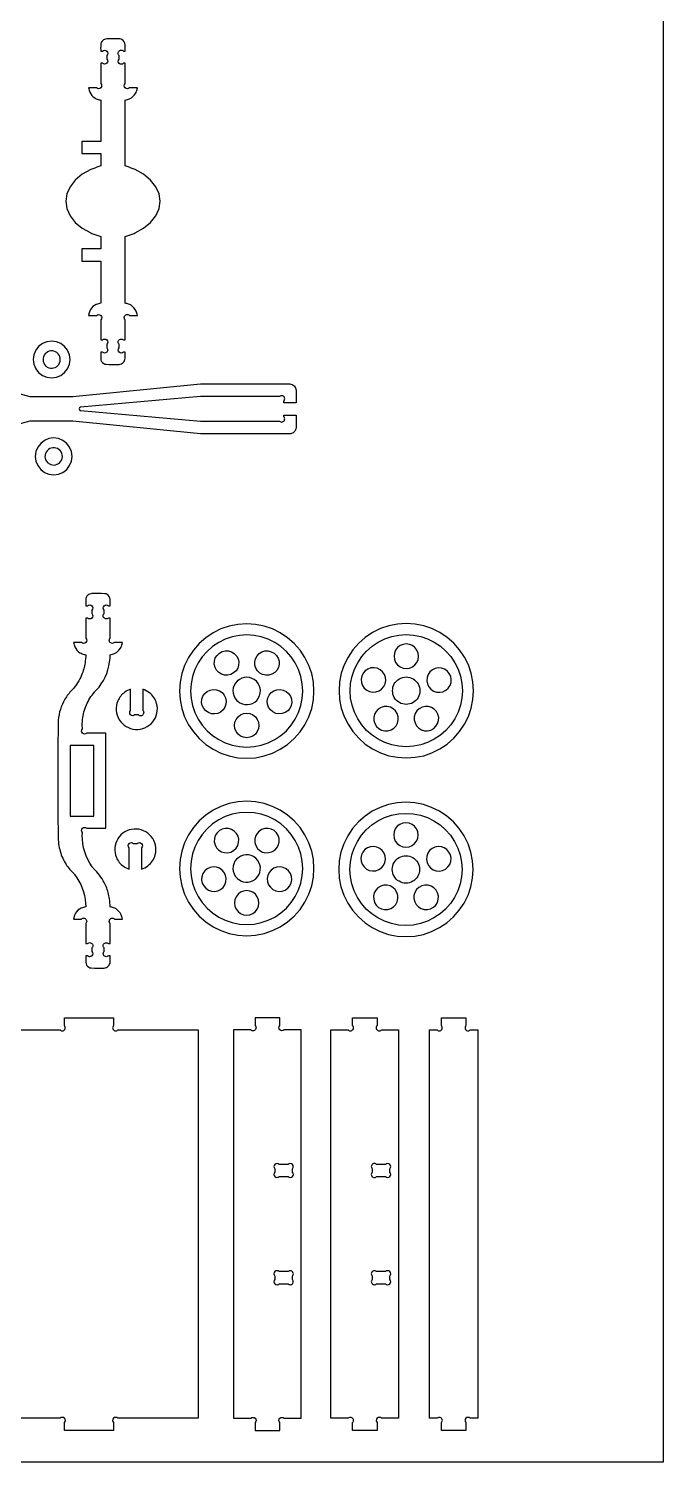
# Model space of a CAD drawing. Extents: x -1526 to 331, y -1653 to 928.
# Drawn here: x -291 to 331, y -1653 to -247 of the extents above; entities that cross this region are included whole.
import ezdxf

# ---------------------------------------------------------------- set-up
doc = ezdxf.new("R2010")
doc.units = 0
doc.header["$MEASUREMENT"] = 0
doc.layers.get('0').update_dxf_attribs({"linetype": 'CONTINUOUS'})
doc.layers.add('ENGRAVE', color=1, linetype='CONTINUOUS')
doc.layers.add('LAYER_1', color=18, linetype='CONTINUOUS')

msp = doc.modelspace()

# ---------------------------------------------------------------- linework, layer by layer
msp.add_lwpolyline([(-1525.6, -1653.1), (-1525.6, 927.8), (331.1, 927.8), (331.1, -1653.1)], close=True)
at = {"layer": 'ENGRAVE'}
for points in [[(-104.8, -944.2), (-98.4, -947.4), (-91.6, -949.7), (-84.5, -951.1), (-77.3, -951.6), (-70.1, -951.1), (-63.1, -949.7), (-56.3, -947.4), (-49.8, -944.2), (-43.8, -940.2), (-38.4, -935.5), (-33.7, -930.1), (-29.7, -924.1), (-26.5, -917.6), (-24.2, -910.8), (-22.8, -903.8), (-22.3, -896.6), (-22.8, -889.4), (-24.2, -882.4), (-26.5, -875.5), (-29.7, -869.1), (-33.7, -863.1), (-38.4, -857.7), (-43.8, -853), (-49.8, -849), (-56.3, -845.8), (-63.1, -843.5), (-70.1, -842.1), (-77.3, -841.6), (-84.5, -842.1), (-91.6, -843.5), (-98.4, -845.8), (-104.8, -849), (-110.8, -853), (-116.2, -857.7), (-121, -863.1), (-124.9, -869.1), (-128.1, -875.5), (-130.4, -882.4), (-131.8, -889.4), (-132.3, -896.6), (-131.8, -903.8), (-130.4, -910.8), (-128.1, -917.6), (-124.9, -924.1), (-121, -930.1), (-116.2, -935.5), (-110.8, -940.2)], [(45.6, -939.9), (40.2, -935.2), (35.5, -929.8), (31.5, -923.8), (28.3, -917.3), (26, -910.5), (24.6, -903.5), (24.1, -896.3), (24.6, -889.1), (26, -882), (28.3, -875.2), (31.5, -868.8), (35.5, -862.8), (40.2, -857.4), (45.6, -852.6), (51.6, -848.6), (58, -845.5), (64.9, -843.2), (71.9, -841.8), (79.1, -841.3), (86.3, -841.8), (93.3, -843.2), (100.1, -845.5), (106.6, -848.6), (112.6, -852.6), (118, -857.4), (122.7, -862.8), (126.7, -868.8), (129.9, -875.2), (132.2, -882), (133.6, -889.1), (134.1, -896.3), (133.6, -903.5), (132.2, -910.5), (129.9, -917.3), (126.7, -923.8), (122.7, -929.8), (118, -935.2), (112.6, -939.9), (106.6, -943.9), (100.1, -947.1), (93.3, -949.4), (86.3, -950.8), (79.1, -951.3), (71.9, -950.8), (64.9, -949.4), (58, -947.1), (51.6, -943.9)], [(-110.8, -1114.3), (-104.8, -1118.3), (-98.4, -1121.5), (-91.6, -1123.8), (-84.5, -1125.2), (-77.3, -1125.6), (-70.1, -1125.2), (-63.1, -1123.8), (-56.3, -1121.5), (-49.8, -1118.3), (-43.8, -1114.3), (-38.4, -1109.5), (-33.7, -1104.1), (-29.7, -1098.1), (-26.5, -1091.7), (-24.2, -1084.9), (-22.8, -1077.8), (-22.3, -1070.6), (-22.8, -1063.5), (-24.2, -1056.4), (-26.5, -1049.6), (-29.7, -1043.2), (-33.7, -1037.2), (-38.4, -1031.8), (-43.8, -1027), (-49.8, -1023), (-56.3, -1019.8), (-63.1, -1017.5), (-70.1, -1016.1), (-77.3, -1015.7), (-84.5, -1016.1), (-91.6, -1017.5), (-98.4, -1019.8), (-104.8, -1023), (-110.8, -1027), (-116.2, -1031.8), (-121, -1037.2), (-124.9, -1043.2), (-128.1, -1049.6), (-130.4, -1056.4), (-131.8, -1063.5), (-132.3, -1070.6), (-131.8, -1077.8), (-130.4, -1084.9), (-128.1, -1091.7), (-124.9, -1098.1), (-121, -1104.1), (-116.2, -1109.5)], [(51.3, -1119.2), (45.3, -1115.2), (39.9, -1110.5), (35.2, -1105.1), (31.2, -1099.1), (28, -1092.6), (25.7, -1085.8), (24.3, -1078.8), (23.8, -1071.6), (24.3, -1064.4), (25.7, -1057.4), (28, -1050.6), (31.2, -1044.1), (35.2, -1038.1), (39.9, -1032.7), (45.3, -1028), (51.3, -1024), (57.8, -1020.8), (64.6, -1018.5), (71.6, -1017.1), (78.8, -1016.6), (86, -1017.1), (93, -1018.5), (99.9, -1020.8), (106.3, -1024), (112.3, -1028), (117.7, -1032.7), (122.4, -1038.1), (126.4, -1044.1), (129.6, -1050.6), (131.9, -1057.4), (133.3, -1064.4), (133.8, -1071.6), (133.3, -1078.8), (131.9, -1085.8), (129.6, -1092.6), (126.4, -1099.1), (122.4, -1105.1), (117.7, -1110.5), (112.3, -1115.2), (106.3, -1119.2), (99.9, -1122.4), (93, -1124.7), (86, -1126.1), (78.8, -1126.6), (71.6, -1126.1), (64.6, -1124.7), (57.8, -1122.4)]]:
    msp.add_lwpolyline(points, close=True, dxfattribs=at)
at = {"layer": 'LAYER_1'}
for points in [[(-196.5, -564.2), (-198.2, -564.2, -1), (-202.5, -560), (-202.5, -556.5, -1), (-198.2, -552.2), (-196.5, -552.2), (-196.5, -532.5, -1), (-192.2, -528.2), (-184.5, -528.2, 0.065228), (-185.8, -523.9, 0.148337), (-190.7, -518.2, 0.0567), (-193.1, -517.1, 0.042505), (-196.5, -516.2), (-196.5, -450.8, -0.003944), (-188.7, -448, 0.023671), (-186.8, -447.3), (-178.4, -442.6), (-171.5, -436.9), (-166.4, -430.4), (-163.3, -423.4), (-162.2, -416.1), (-163.3, -408.9), (-166.4, -401.9), (-171.5, -395.4), (-178.4, -389.7), (-186.8, -385, 0.023671), (-188.7, -384.3, -0.003944), (-196.5, -381.5), (-196.5, -316.9, 0.065228), (-192.1, -315.6, 0.148337), (-186.4, -310.6, 0.0567), (-185.3, -308.3, 0.042505), (-184.5, -304.9), (-192.2, -304.9, -1), (-196.5, -300.7), (-196.5, -280.9), (-198.2, -280.9, -1), (-202.5, -276.7), (-202.5, -273.2, -1), (-198.2, -268.9), (-196.5, -268.9, 0.006529), (-196.5, -262.6, 0.260864), (-199.5, -257.7, 0.118127), (-201.7, -257, 0.021662), (-214.5, -256.9, 0.190424), (-218.6, -258.7, 0.190352), (-220.4, -262.9, 0.012268), (-220.5, -265.9, -0.004089), (-220.4, -268.9), (-218.7, -268.9, -1), (-214.5, -273.2), (-214.5, -276.7, -1), (-218.7, -280.9), (-220.4, -280.9), (-220.4, -300.7, -1), (-224.7, -304.9), (-232.4, -304.9, 0.065228), (-231.1, -309.2, 0.148337), (-226.2, -314.9, 0.0567), (-223.8, -316.1, 0.042505), (-220.4, -316.9), (-220.4, -357.5), (-239.1, -357.5), (-239.1, -369.5), (-220.4, -369.5), (-220.4, -381.5, -0.00393), (-228.2, -384.3, 0.023583), (-230.1, -385), (-238.5, -389.7), (-245.4, -395.4), (-250.5, -401.9), (-253.6, -408.9), (-254.7, -416.1), (-253.6, -423.4), (-250.5, -430.4), (-245.4, -436.9), (-238.5, -442.6), (-230.1, -447.3, 0.023583), (-228.2, -448, -0.00393), (-220.4, -450.8), (-220.4, -462.8), (-239.1, -462.8), (-239.1, -474.8), (-220.4, -474.8), (-220.4, -516.2, 0.065228), (-224.8, -517.5, 0.148337), (-230.5, -522.5, 0.0567), (-231.6, -524.8, 0.042505), (-232.4, -528.2), (-224.7, -528.2, -1), (-220.4, -532.5), (-220.4, -552.2), (-218.7, -552.2, -1), (-214.5, -556.5), (-214.5, -560, -1), (-218.7, -564.2), (-220.4, -564.2, 0.006529), (-220.4, -570.5, 0.260864), (-217.5, -575.4, 0.118127), (-215.2, -576.1, 0.021662), (-202.5, -576.2, 0.190424), (-198.3, -574.4, 0.190352), (-196.5, -570.2, 0.012268), (-196.4, -567.2, -0.004089)], [(-272.8, -578.8, 0.936602), (-263.4, -564.7, 0.936602), (-274.5, -577.5, 0.032737), (-273.7, -578.2, 0.032737)], [(-270.8, -673.8, 0.936602), (-261.4, -659.7, 0.936602), (-272.6, -672.5, 0.032737), (-271.7, -673.2, 0.032737)], [(-211.2, -1156.3), (-212.9, -1156.3, -1), (-217.1, -1152.1), (-217.1, -1148.6, -1), (-212.9, -1144.3), (-211.2, -1144.3), (-211.2, -1124.6, -1), (-206.9, -1120.3), (-199.2, -1120.3, 0.065228), (-200.5, -1116, 0.148337), (-205.4, -1110.3, 0.0567), (-207.8, -1109.2, 0.042505), (-211.2, -1108.3, 0.026399), (-211.8, -1100.5, 0.064422), (-215.2, -1088.4, 0.082666), (-224.3, -1074, 0.005773), (-226.6, -1071.6, -0.027956), (-228.7, -1069, -0.16647), (-238.5, -1038), (-238.4, -1036.4), (-238.4, -1035.5, -1), (-234.2, -1031.2), (-215.3, -1031.2), (-215.3, -938), (-234.2, -938, -1), (-238.4, -933.7), (-238.4, -932.8, -0.037192), (-238.3, -924.6, -0.074367), (-234.4, -910, -0.077224), (-226.7, -897.8, -0.012509), (-224.3, -895.2, 0.02617), (-222.1, -892.7, 0.149562), (-211.3, -864.4, 0.012372), (-211.2, -862.7, -0.004124), (-211.2, -861, 0.065228), (-206.8, -859.7, 0.148337), (-201.1, -854.7, 0.0567), (-200, -852.4, 0.042505), (-199.2, -849), (-206.9, -849, -1), (-211.2, -844.7), (-211.2, -825), (-212.9, -825, -1), (-217.1, -820.7), (-217.1, -817.3, -1), (-212.9, -813), (-211.2, -813, 0.006529), (-211.2, -806.7, 0.260864), (-214.2, -801.8, 0.118127), (-216.4, -801.1, 0.021662), (-229.1, -801, 0.190424), (-233.3, -802.8, 0.190352), (-235.1, -807, 0.012268), (-235.2, -810, -0.004089), (-235.1, -813), (-233.4, -813, -1), (-229.1, -817.3), (-229.1, -820.7, -1), (-233.4, -825), (-235.1, -825), (-235.1, -844.7, -1), (-239.4, -849), (-247.1, -849, 0.065228), (-245.8, -853.3, 0.148337), (-240.9, -859, 0.0567), (-238.5, -860.1, 0.042505), (-235.1, -861, -0.026399), (-235.8, -868.8, -0.064422), (-239.2, -880.9, -0.082666), (-248.3, -895.3, -0.018345), (-249.5, -896.5, 0.022041), (-250.6, -897.8, 0.061507), (-256.9, -907.1, 0.107635), (-262.3, -927.8, 0.01196), (-262.3, -929.5, -0.002886), (-262.3, -931.1, 0.000825), (-262.4, -984.7, 0.000825), (-262.3, -1038.2, 0.033004), (-261.7, -1046.8, 0.075197), (-257.7, -1060.5, 0.033003), (-254.4, -1066.6, 0.036703), (-250.6, -1071.6, 0.013791), (-248.3, -1074.1, -0.026597), (-246.1, -1076.7, -0.149562), (-235.3, -1104.9, -0.012372), (-235.2, -1106.6, 0.004124), (-235.1, -1108.3, 0.065228), (-239.5, -1109.6, 0.148337), (-245.2, -1114.6, 0.0567), (-246.3, -1116.9, 0.042505), (-247.1, -1120.3), (-239.4, -1120.3, -1), (-235.1, -1124.6), (-235.1, -1144.3), (-233.4, -1144.3, -1), (-229.1, -1148.6), (-229.1, -1152.1, -1), (-233.4, -1156.3), (-235.1, -1156.3, 0.006529), (-235.1, -1162.6, 0.260864), (-232.1, -1167.5, 0.118127), (-229.9, -1168.2, 0.021662), (-217.1, -1168.3, 0.190424), (-213, -1166.5, 0.190352), (-211.2, -1162.3, 0.012268), (-211.1, -1159.3, -0.004089)], [(-84, -908.2, 0.967799), (-69.9, -885.4, 0.967799), (-85.5, -907.3, 0.016364), (-84.8, -907.8, 0.016364)], [(-179.1, -894.9), (-179.1, -915.8, -1), (-183.4, -920), (-186.9, -920, -1), (-191.1, -915.8), (-191.1, -894.9, 0.069827), (-196.8, -897.7, 0.143963), (-203.7, -906.3, 0.513852), (-186.4, -934.2, 0.513741), (-165.6, -908.8, 0.165644), (-172.7, -898.3, 0.081484)], [(-192.5, -1071.3), (-192.5, -1050.4, -1), (-188.2, -1046.1), (-184.7, -1046.1, -1), (-180.5, -1050.4), (-180.5, -1071.3, 0.081484), (-174.1, -1067.9, 0.165644), (-167, -1057.3, 0.513741), (-187.8, -1032, 0.513852), (-205.1, -1059.8, 0.143963), (-198.1, -1068.5, 0.069827)], [(-85.5, -1081.3, 0.967799), (-68.5, -1060.5, 0.967799), (-86.8, -1080.2, 0.016364), (-86.2, -1080.8, 0.016364)], [(-256, -1622), (-256, -1614.2, 1), (-260.3, -1609.9), (-338.9, -1609.9), (-338.9, -1229), (-260.3, -1229, 1), (-256, -1224.8), (-256, -1217), (-207.9, -1217), (-207.9, -1224.8, 1), (-203.6, -1229), (-125, -1229), (-125, -1609.9), (-203.6, -1609.9, 1), (-207.9, -1614.2), (-207.9, -1622)], [(-44.9, -1622), (-44.9, -1614.2, -1), (-40.7, -1609.9), (-23.8, -1609.9), (-23.8, -1229), (-40.7, -1229, -1), (-44.9, -1224.8), (-44.9, -1217), (-69, -1217), (-69, -1224.8, -1), (-73.3, -1229), (-90.1, -1229), (-90.1, -1609.9), (-73.3, -1609.9, -1), (-69, -1614.2), (-69, -1622)], [(26.5, -1622), (26.5, -1614.2, 1), (22.2, -1609.9), (5.3, -1609.9), (5.3, -1229), (22.2, -1229, 1), (26.5, -1224.8), (26.5, -1217), (50.5, -1217), (50.5, -1224.8, 1), (54.8, -1229), (71.6, -1229), (71.6, -1609.9), (54.8, -1609.9, 1), (50.5, -1614.2), (50.5, -1622)], [(113.6, -1622), (113.6, -1614.2, 1), (109.3, -1609.9), (101.9, -1609.9), (101.9, -1229), (109.3, -1229, 1), (113.6, -1224.8), (113.6, -1217), (137.6, -1217), (137.6, -1224.8, 1), (141.9, -1229), (149.3, -1229), (149.3, -1609.9), (141.9, -1609.9, 1), (137.6, -1614.2), (137.6, -1622)], [(-36.7, -1360.9), (-45.5, -1360.9, 1), (-49.8, -1365.1), (-49.8, -1368.6, 1), (-45.5, -1372.9), (-36.7, -1372.9, 1), (-32.5, -1368.6), (-32.5, -1365.1, 1)], [(49.9, -1372.9), (58.7, -1372.9, 1), (63, -1368.6), (63, -1365.1, 1), (58.7, -1360.9), (49.9, -1360.9, 1), (45.7, -1365.1), (45.7, -1368.6, 1)], [(-36.7, -1466.1), (-45.5, -1466.1, 1), (-49.8, -1470.4), (-49.8, -1473.9, 1), (-45.5, -1478.1), (-36.7, -1478.1, 1), (-32.5, -1473.9), (-32.5, -1470.4, 1)], [(58.7, -1466.1), (49.9, -1466.1, 1), (45.7, -1470.4), (45.7, -1473.9, 1), (49.9, -1478.1), (58.7, -1478.1, 1), (63, -1473.9), (63, -1470.4, 1)]]:
    msp.add_lwpolyline(points, format="xyb", close=True, dxfattribs=at)
for points in [[(-277.6, -587.1), (-273.2, -588.9), (-268.5, -589.5), (-263.9, -588.9), (-259.5, -587.1), (-255.8, -584.2), (-252.9, -580.5), (-251.1, -576.1), (-250.5, -571.5), (-251.1, -566.8), (-252.9, -562.4), (-255.8, -558.7), (-259.5, -555.8), (-263.9, -554), (-268.5, -553.4), (-273.2, -554), (-277.6, -555.8), (-281.3, -558.7), (-284.2, -562.4), (-286, -566.8), (-286.6, -571.5), (-286, -576.1), (-284.2, -580.5), (-281.3, -584.2)], [(-275.6, -682.1), (-271.2, -683.9), (-266.6, -684.5), (-261.9, -683.9), (-257.5, -682.1), (-253.8, -679.2), (-250.9, -675.5), (-249.1, -671.1), (-248.5, -666.5), (-249.1, -661.8), (-250.9, -657.4), (-253.8, -653.7), (-257.5, -650.8), (-261.9, -649), (-266.6, -648.4), (-271.2, -649), (-275.6, -650.8), (-279.3, -653.7), (-282.2, -657.4), (-284, -661.8), (-284.6, -666.5), (-284, -671.1), (-282.2, -675.5), (-279.3, -679.2)], [(-110.3, -953.7), (-102.6, -957.5), (-94.4, -960.3), (-85.9, -962), (-77.3, -962.5), (-68.7, -962), (-60.3, -960.3), (-52.1, -957.5), (-44.4, -953.7), (-37.2, -948.9), (-30.7, -943.2), (-25, -936.7), (-20.2, -929.6), (-16.4, -921.8), (-13.6, -913.7), (-11.9, -905.2), (-11.4, -896.6), (-11.9, -888), (-13.6, -879.5), (-16.4, -871.4), (-20.2, -863.6), (-25, -856.4), (-30.7, -850), (-37.2, -844.3), (-44.4, -839.5), (-52.1, -835.7), (-60.3, -832.9), (-68.7, -831.2), (-77.3, -830.7), (-85.9, -831.2), (-94.4, -832.9), (-102.6, -835.7), (-110.3, -839.5), (-117.5, -844.3), (-123.9, -850), (-129.6, -856.4), (-134.4, -863.6), (-138.2, -871.4), (-141, -879.5), (-142.7, -888), (-143.3, -896.6), (-142.7, -905.2), (-141, -913.7), (-138.2, -921.8), (-134.4, -929.6), (-129.6, -936.7), (-123.9, -943.2), (-117.5, -948.9)], [(46.1, -953.4), (53.9, -957.2), (62, -960), (70.5, -961.6), (79.1, -962.2), (87.7, -961.6), (96.2, -960), (104.3, -957.2), (112.1, -953.4), (119.2, -948.6), (125.7, -942.9), (131.4, -936.4), (136.2, -929.2), (140, -921.5), (142.8, -913.3), (144.5, -904.9), (145, -896.3), (144.5, -887.7), (142.8, -879.2), (140, -871), (136.2, -863.3), (131.4, -856.1), (125.7, -849.7), (119.2, -844), (112.1, -839.2), (104.3, -835.4), (96.2, -832.6), (87.7, -830.9), (79.1, -830.3), (70.5, -830.9), (62, -832.6), (53.9, -835.4), (46.1, -839.2), (38.9, -844), (32.5, -849.7), (26.8, -856.1), (22, -863.3), (18.2, -871), (15.4, -879.2), (13.7, -887.7), (13.2, -896.3), (13.7, -904.9), (15.4, -913.3), (18.2, -921.5), (22, -929.2), (26.8, -936.4), (32.5, -942.9), (38.9, -948.6)], [(-106.9, -876.2), (-108.3, -873.4), (-109.1, -870.4), (-109, -867.3), (-108.1, -864.2), (-106.4, -861.6), (-104.1, -859.4), (-101.4, -857.9), (-98.3, -857.2), (-95.2, -857.3), (-92.2, -858.2), (-89.5, -859.9), (-87.3, -862.1), (-85.8, -864.9), (-85.1, -868), (-85.2, -871.1), (-86.1, -874.1), (-87.8, -876.8), (-90.1, -878.9), (-92.8, -880.4), (-95.9, -881.1), (-99, -881.1), (-102, -880.1), (-104.7, -878.5)], [(-66.8, -876.8), (-68.5, -874.1), (-69.4, -871.1), (-69.5, -868), (-68.7, -864.9), (-67.2, -862.2), (-65.1, -859.9), (-62.4, -858.2), (-59.4, -857.3), (-56.3, -857.2), (-53.2, -858), (-50.4, -859.5), (-48.2, -861.6), (-46.5, -864.3), (-45.6, -867.3), (-45.5, -870.4), (-46.3, -873.5), (-47.8, -876.3), (-49.9, -878.5), (-52.6, -880.2), (-55.6, -881.1), (-58.7, -881.2), (-61.8, -880.4), (-64.6, -879)], [(76, -874.1), (79.1, -874.5), (82.2, -874.1), (85.1, -872.9), (87.6, -871), (89.5, -868.5), (90.7, -865.6), (91.1, -862.5), (90.7, -859.4), (89.5, -856.5), (87.6, -854), (85.1, -852.1), (82.2, -850.9), (79.1, -850.4), (76, -850.9), (73.1, -852.1), (70.6, -854), (68.7, -856.5), (67.5, -859.4), (67.1, -862.5), (67.5, -865.6), (68.7, -868.5), (70.6, -871), (73.1, -872.9)], [(43.2, -897.2), (46.3, -897.8), (49.4, -897.5), (52.4, -896.5), (55, -894.7), (57, -892.3), (58.4, -889.5), (59, -886.4), (58.7, -883.3), (57.7, -880.3), (55.9, -877.7), (53.5, -875.7), (50.7, -874.3), (47.6, -873.8), (44.5, -874), (41.5, -875), (38.9, -876.8), (36.9, -879.2), (35.5, -882), (34.9, -885.1), (35.2, -888.3), (36.2, -891.2), (38, -893.8), (40.4, -895.9)], [(72.4, -907.9), (70.9, -906.9), (69.6, -905.8), (68.4, -904.5), (67.4, -903), (66.7, -901.4), (66.1, -899.8), (65.8, -898), (65.6, -896.3), (65.8, -894.5), (66.1, -892.8), (66.7, -891.1), (67.4, -889.6), (68.4, -888.1), (69.6, -886.8), (70.9, -885.6), (72.4, -884.6), (73.9, -883.9), (75.6, -883.3), (77.3, -882.9), (79.1, -882.8), (80.8, -882.9), (82.6, -883.3), (84.2, -883.9), (85.8, -884.6), (87.3, -885.6), (88.6, -886.8), (89.8, -888.1), (90.7, -889.6), (91.5, -891.1), (92.1, -892.8), (92.4, -894.5), (92.5, -896.3), (92.4, -898), (92.1, -899.8), (91.5, -901.4), (90.7, -903), (89.8, -904.5), (88.6, -905.8), (87.3, -906.9), (85.8, -907.9), (84.2, -908.7), (82.6, -909.3), (80.8, -909.6), (79.1, -909.7), (77.3, -909.6), (75.6, -909.3), (73.9, -908.7)], [(108.7, -897.6), (111.9, -897.8), (115, -897.3), (117.8, -895.9), (120.2, -893.9), (122, -891.3), (123, -888.3), (123.3, -885.2), (122.7, -882.1), (121.3, -879.3), (119.3, -876.9), (116.7, -875.1), (113.7, -874.1), (110.6, -873.8), (107.5, -874.4), (104.7, -875.7), (102.3, -877.8), (100.5, -880.4), (99.5, -883.3), (99.2, -886.5), (99.8, -889.5), (101.1, -892.4), (103.2, -894.8), (105.8, -896.6)], [(-119.5, -913.7), (-120.9, -910.8), (-121.5, -907.7), (-121.2, -904.6), (-120.2, -901.6), (-118.4, -899.1), (-116, -897), (-113.2, -895.7), (-110.1, -895.1), (-107, -895.3), (-104, -896.4), (-101.4, -898.1), (-99.4, -900.5), (-98, -903.4), (-97.4, -906.4), (-97.7, -909.6), (-98.7, -912.5), (-100.5, -915.1), (-102.9, -917.2), (-105.7, -918.5), (-108.8, -919.1), (-111.9, -918.9), (-114.9, -917.8), (-117.5, -916)], [(-54.1, -915.1), (-55.9, -912.5), (-56.9, -909.5), (-57.2, -906.4), (-56.6, -903.3), (-55.3, -900.5), (-53.2, -898.1), (-50.6, -896.3), (-47.7, -895.3), (-44.5, -895), (-41.5, -895.6), (-38.6, -896.9), (-36.2, -899), (-34.5, -901.6), (-33.4, -904.5), (-33.2, -907.7), (-33.7, -910.8), (-35.1, -913.6), (-37.1, -916), (-39.7, -917.8), (-42.7, -918.8), (-45.8, -919.1), (-48.9, -918.5), (-51.7, -917.1)], [(55, -934.9), (58.1, -935.7), (61.2, -935.6), (64.2, -934.7), (66.9, -933), (69.1, -930.7), (70.6, -928), (71.3, -924.9), (71.2, -921.8), (70.3, -918.8), (68.6, -916.1), (66.4, -913.9), (63.6, -912.4), (60.5, -911.7), (57.4, -911.8), (54.4, -912.7), (51.7, -914.4), (49.6, -916.7), (48.1, -919.4), (47.3, -922.5), (47.4, -925.6), (48.3, -928.6), (50, -931.3), (52.3, -933.4)], [(94, -934.6), (97, -935.5), (100.1, -935.6), (103.2, -934.9), (106, -933.4), (108.2, -931.2), (109.9, -928.6), (110.8, -925.6), (110.9, -922.4), (110.1, -919.4), (108.7, -916.6), (106.5, -914.3), (103.8, -912.7), (100.8, -911.8), (97.7, -911.7), (94.6, -912.4), (91.9, -913.9), (89.6, -916.1), (87.9, -918.7), (87, -921.8), (86.9, -924.9), (87.7, -927.9), (89.2, -930.7), (91.3, -933)], [(-85.8, -938.9), (-87.7, -936.4), (-88.9, -933.5), (-89.4, -930.4), (-88.9, -927.3), (-87.7, -924.4), (-85.8, -921.9), (-83.3, -920), (-80.4, -918.8), (-77.3, -918.4), (-74.2, -918.8), (-71.3, -920), (-68.8, -921.9), (-66.9, -924.4), (-65.7, -927.3), (-65.3, -930.4), (-65.7, -933.5), (-66.9, -936.4), (-68.8, -938.9), (-71.3, -940.8), (-74.2, -942), (-77.3, -942.4), (-80.4, -942), (-83.3, -940.8)], [(-250.3, -1019.2), (-227.3, -1019.2), (-227.3, -950), (-250.3, -950)], [(-110.3, -1127.8), (-102.6, -1131.6), (-94.4, -1134.3), (-85.9, -1136), (-77.3, -1136.6), (-68.7, -1136), (-60.3, -1134.3), (-52.1, -1131.6), (-44.4, -1127.8), (-37.2, -1123), (-30.7, -1117.3), (-25, -1110.8), (-20.2, -1103.6), (-16.4, -1095.9), (-13.6, -1087.7), (-11.9, -1079.3), (-11.4, -1070.6), (-11.9, -1062), (-13.6, -1053.6), (-16.4, -1045.4), (-20.2, -1037.7), (-25, -1030.5), (-30.7, -1024), (-37.2, -1018.3), (-44.4, -1013.5), (-52.1, -1009.7), (-60.3, -1007), (-68.7, -1005.3), (-77.3, -1004.7), (-85.9, -1005.3), (-94.4, -1007), (-102.6, -1009.7), (-110.3, -1013.5), (-117.5, -1018.3), (-123.9, -1024), (-129.6, -1030.5), (-134.4, -1037.7), (-138.2, -1045.4), (-141, -1053.6), (-142.7, -1062), (-143.3, -1070.6), (-142.7, -1079.3), (-141, -1087.7), (-138.2, -1095.9), (-134.4, -1103.6), (-129.6, -1110.8), (-123.9, -1117.3), (-117.5, -1123)], [(53.6, -1132.5), (61.7, -1135.3), (70.2, -1137), (78.8, -1137.5), (87.4, -1137), (95.9, -1135.3), (104, -1132.5), (111.8, -1128.7), (118.9, -1123.9), (125.4, -1118.2), (131.1, -1111.7), (135.9, -1104.6), (139.7, -1096.8), (142.5, -1088.7), (144.2, -1080.2), (144.7, -1071.6), (144.2, -1063), (142.5, -1054.5), (139.7, -1046.4), (135.9, -1038.6), (131.1, -1031.5), (125.4, -1025), (118.9, -1019.3), (111.8, -1014.5), (104, -1010.7), (95.9, -1007.9), (87.4, -1006.2), (78.8, -1005.7), (70.2, -1006.2), (61.7, -1007.9), (53.6, -1010.7), (45.8, -1014.5), (38.7, -1019.3), (32.2, -1025), (26.5, -1031.5), (21.7, -1038.6), (17.9, -1046.4), (15.1, -1054.5), (13.4, -1063), (12.9, -1071.6), (13.4, -1080.2), (15.1, -1088.7), (17.9, -1096.8), (21.7, -1104.6), (26.5, -1111.7), (32.2, -1118.2), (38.7, -1123.9), (45.8, -1128.7)], [(75.7, -1049.4), (78.8, -1049.8), (81.9, -1049.4), (84.8, -1048.2), (87.3, -1046.3), (89.2, -1043.8), (90.4, -1040.9), (90.8, -1037.8), (90.4, -1034.7), (89.2, -1031.8), (87.3, -1029.3), (84.8, -1027.4), (81.9, -1026.2), (78.8, -1025.8), (75.7, -1026.2), (72.8, -1027.4), (70.3, -1029.3), (68.4, -1031.8), (67.2, -1034.7), (66.8, -1037.8), (67.2, -1040.9), (68.4, -1043.8), (70.3, -1046.3), (72.8, -1048.2)], [(-102, -1054.2), (-99, -1055.1), (-95.9, -1055.2), (-92.8, -1054.5), (-90.1, -1053), (-87.8, -1050.8), (-86.1, -1048.2), (-85.2, -1045.2), (-85.1, -1042), (-85.8, -1039), (-87.3, -1036.2), (-89.5, -1033.9), (-92.2, -1032.3), (-95.2, -1031.4), (-98.3, -1031.3), (-101.4, -1032), (-104.1, -1033.5), (-106.4, -1035.6), (-108.1, -1038.3), (-109, -1041.3), (-109.1, -1044.4), (-108.3, -1047.5), (-106.9, -1050.3), (-104.7, -1052.6)], [(-61.8, -1054.5), (-58.7, -1055.2), (-55.6, -1055.1), (-52.6, -1054.3), (-49.9, -1052.6), (-47.8, -1050.3), (-46.3, -1047.6), (-45.5, -1044.5), (-45.6, -1041.4), (-46.5, -1038.4), (-48.2, -1035.7), (-50.4, -1033.5), (-53.2, -1032), (-56.3, -1031.3), (-59.4, -1031.4), (-62.4, -1032.3), (-65.1, -1033.9), (-67.2, -1036.2), (-68.7, -1039), (-69.5, -1042), (-69.4, -1045.2), (-68.5, -1048.2), (-66.8, -1050.9), (-64.6, -1053)], [(42.9, -1072.5), (46, -1073.1), (49.2, -1072.9), (52.1, -1071.8), (54.7, -1070), (56.8, -1067.7), (58.1, -1064.8), (58.7, -1061.7), (58.5, -1058.6), (57.4, -1055.7), (55.6, -1053.1), (53.2, -1051), (50.4, -1049.7), (47.3, -1049.1), (44.2, -1049.3), (41.2, -1050.4), (38.6, -1052.1), (36.6, -1054.5), (35.2, -1057.4), (34.7, -1060.4), (34.9, -1063.6), (35.9, -1066.5), (37.7, -1069.1), (40.1, -1071.2)], [(108.5, -1072.9), (111.6, -1073.2), (114.7, -1072.6), (117.5, -1071.2), (119.9, -1069.2), (121.7, -1066.6), (122.7, -1063.7), (123, -1060.5), (122.4, -1057.4), (121, -1054.6), (119, -1052.2), (116.4, -1050.4), (113.5, -1049.4), (110.3, -1049.1), (107.2, -1049.7), (104.4, -1051.1), (102, -1053.1), (100.2, -1055.7), (99.2, -1058.6), (98.9, -1061.8), (99.5, -1064.9), (100.9, -1067.7), (102.9, -1070.1), (105.5, -1071.9)], [(72.1, -1083.2), (70.6, -1082.3), (69.3, -1081.1), (68.1, -1079.8), (67.2, -1078.3), (66.4, -1076.7), (65.8, -1075.1), (65.5, -1073.4), (65.4, -1071.6), (65.5, -1069.8), (65.8, -1068.1), (66.4, -1066.5), (67.2, -1064.9), (68.1, -1063.4), (69.3, -1062.1), (70.6, -1060.9), (72.1, -1060), (73.7, -1059.2), (75.3, -1058.6), (77.1, -1058.3), (78.8, -1058.2), (80.6, -1058.3), (82.3, -1058.6), (84, -1059.2), (85.5, -1060), (87, -1060.9), (88.3, -1062.1), (89.5, -1063.4), (90.4, -1064.9), (91.2, -1066.5), (91.8, -1068.1), (92.1, -1069.8), (92.2, -1071.6), (92.1, -1073.4), (91.8, -1075.1), (91.2, -1076.7), (90.4, -1078.3), (89.5, -1079.8), (88.3, -1081.1), (87, -1082.3), (85.5, -1083.2), (84, -1084), (82.3, -1084.6), (80.6, -1084.9), (78.8, -1085), (77.1, -1084.9), (75.3, -1084.6), (73.7, -1084)], [(-114.9, -1091.9), (-111.9, -1092.9), (-108.8, -1093.2), (-105.7, -1092.6), (-102.9, -1091.2), (-100.5, -1089.2), (-98.7, -1086.6), (-97.7, -1083.6), (-97.4, -1080.5), (-98, -1077.4), (-99.4, -1074.6), (-101.4, -1072.2), (-104, -1070.4), (-107, -1069.4), (-110.1, -1069.1), (-113.2, -1069.7), (-116, -1071.1), (-118.4, -1073.1), (-120.2, -1075.7), (-121.2, -1078.7), (-121.5, -1081.8), (-120.9, -1084.9), (-119.5, -1087.7), (-117.5, -1090.1)], [(-48.9, -1092.5), (-45.8, -1093.1), (-42.7, -1092.9), (-39.7, -1091.8), (-37.1, -1090), (-35.1, -1087.6), (-33.7, -1084.8), (-33.2, -1081.7), (-33.4, -1078.6), (-34.5, -1075.6), (-36.2, -1073), (-38.6, -1071), (-41.5, -1069.7), (-44.5, -1069.1), (-47.7, -1069.3), (-50.6, -1070.4), (-53.2, -1072.2), (-55.3, -1074.5), (-56.6, -1077.4), (-57.2, -1080.5), (-56.9, -1083.6), (-55.9, -1086.6), (-54.1, -1089.1), (-51.7, -1091.2)], [(-80.4, -1116.1), (-77.3, -1116.5), (-74.2, -1116.1), (-71.3, -1114.9), (-68.8, -1113), (-66.9, -1110.5), (-65.7, -1107.6), (-65.3, -1104.5), (-65.7, -1101.3), (-66.9, -1098.4), (-68.8, -1095.9), (-71.3, -1094), (-74.2, -1092.8), (-77.3, -1092.4), (-80.4, -1092.8), (-83.3, -1094), (-85.8, -1095.9), (-87.7, -1098.4), (-88.9, -1101.3), (-89.4, -1104.5), (-88.9, -1107.6), (-87.7, -1110.5), (-85.8, -1113), (-83.3, -1114.9)], [(54.8, -1110.3), (57.8, -1111), (61, -1110.9), (64, -1110), (66.6, -1108.3), (68.8, -1106), (70.3, -1103.3), (71, -1100.2), (70.9, -1097.1), (70, -1094.1), (68.4, -1091.4), (66.1, -1089.3), (63.3, -1087.8), (60.3, -1087), (57.1, -1087.1), (54.1, -1088), (51.4, -1089.7), (49.3, -1092), (47.8, -1094.7), (47.1, -1097.8), (47.2, -1100.9), (48.1, -1103.9), (49.7, -1106.6), (52, -1108.8)], [(93.7, -1110), (96.7, -1110.9), (99.9, -1110.9), (102.9, -1110.2), (105.7, -1108.7), (108, -1106.6), (109.6, -1103.9), (110.5, -1100.9), (110.6, -1097.7), (109.9, -1094.7), (108.4, -1091.9), (106.2, -1089.6), (103.5, -1088), (100.5, -1087.1), (97.4, -1087), (94.3, -1087.7), (91.6, -1089.2), (89.3, -1091.4), (87.6, -1094.1), (86.7, -1097.1), (86.7, -1100.2), (87.4, -1103.3), (88.9, -1106), (91, -1108.3)]]:
    msp.add_lwpolyline(points, close=True, dxfattribs=at)
msp.add_lwpolyline([(-412.6, -574.1), (-290, -607.8), (-247.9, -607.8), (-122.6, -595.4), (-35.1, -595.4, -0.190421), (-30.8, -597.3, -0.190421), (-28.9, -601.6, -0.012272), (-28.8, -607.7, 0.004091), (-28.9, -613.9), (-40.9, -613.9), (-40.9, -612.1, 1), (-45.2, -607.8), (-122.6, -607.8), (-240.4, -618.2, 0.347548), (-241.7, -619.9, 0.347548), (-240.4, -621.5), (-122.6, -631.9), (-45.2, -631.9, 1), (-40.9, -627.6), (-40.9, -625.9), (-28.9, -625.9, 0.004091), (-28.8, -632, -0.012272), (-28.9, -638.1, -0.190421), (-30.8, -642.5, -0.190421), (-35.1, -644.3), (-122.6, -644.3), (-247.9, -631.9), (-290.1, -631.9), (-412.6, -665.6, 1)], format="xyb", dxfattribs=at)

doc.saveas('drawing.dxf')
